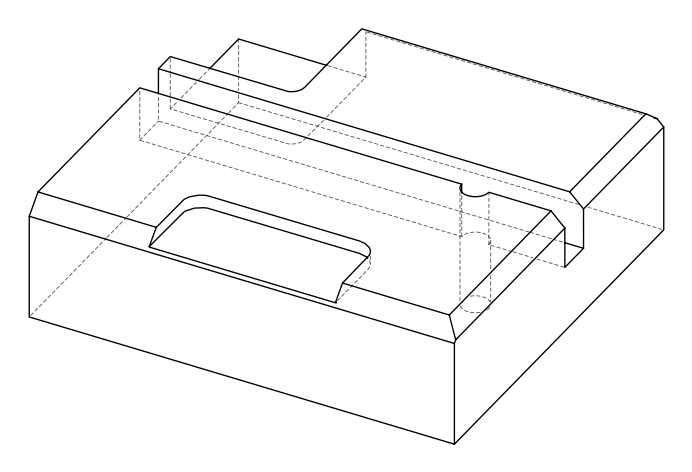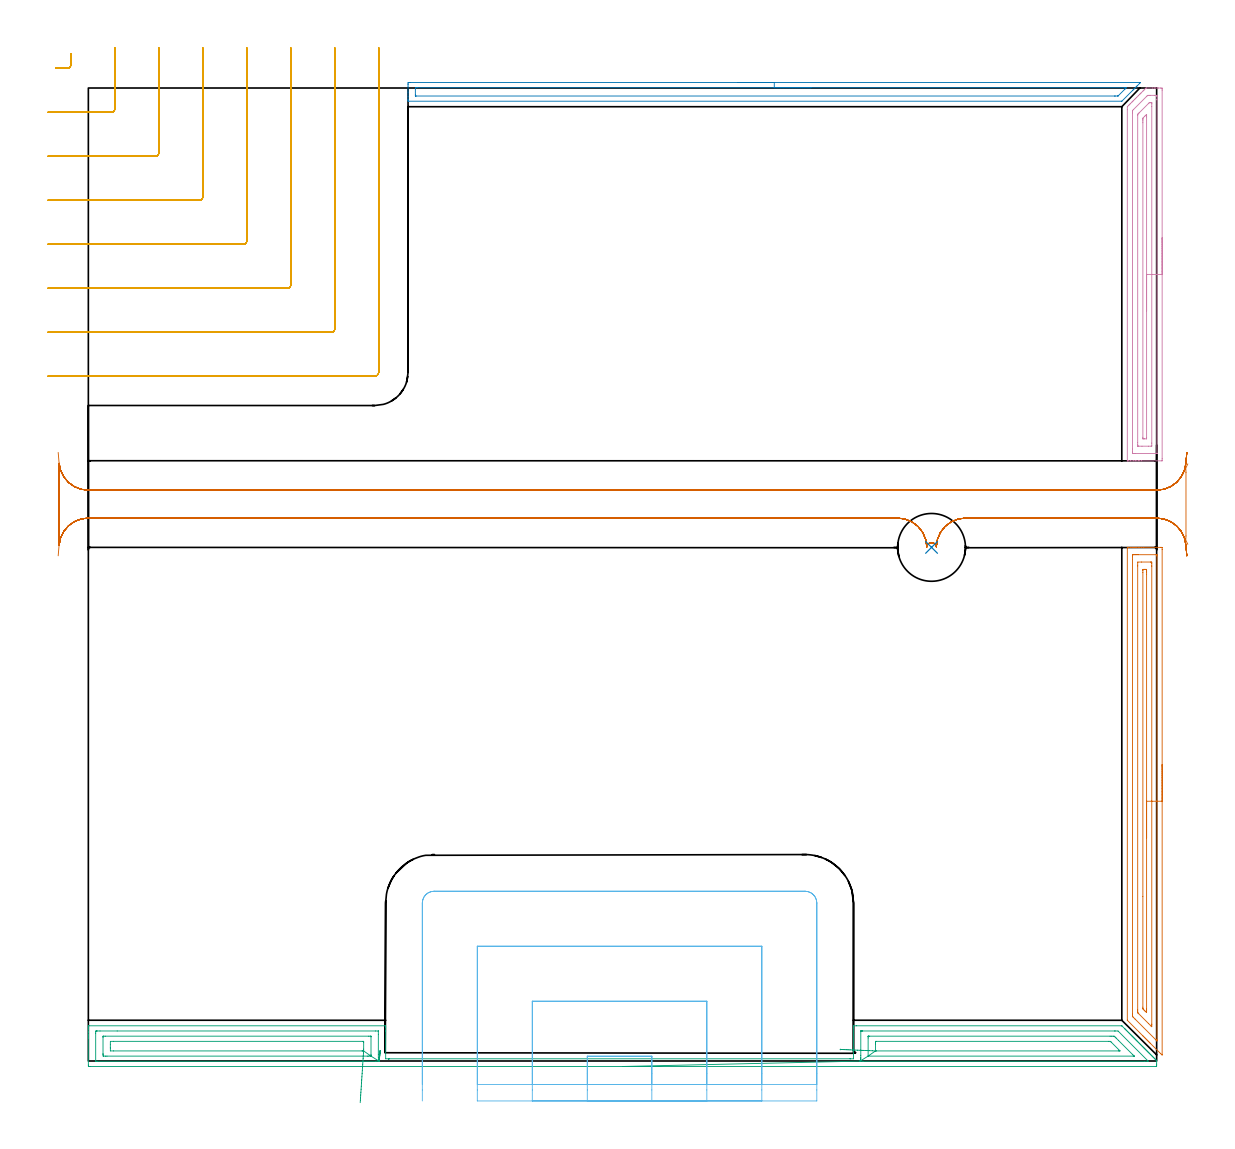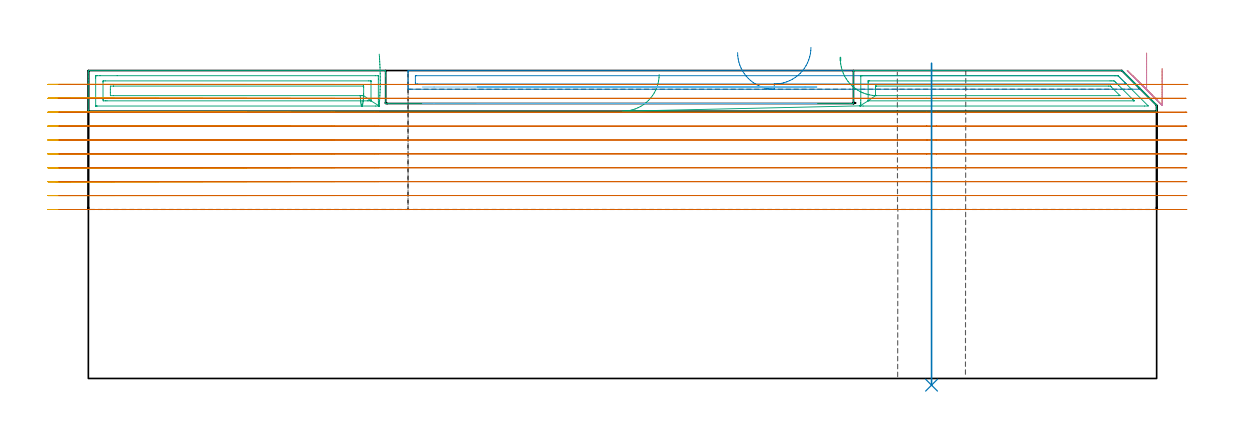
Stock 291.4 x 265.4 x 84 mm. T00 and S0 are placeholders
(PLAN: 8 operations, 4 tool changes, 52.6 min)
(1 AREA_MILL | FG_CHAMFER_SURFACE | UGT0205_001 | 4.48 min | 6579 mm3)
(2 AREA_MILL_1 | FG_CHAMFER_SURFACE_1 | UGT0205_001 | 3.35 min | 2684 mm3)
(3 AREA_MILL_2 | FG_CHAMFER_SURFACE_2 | UGT0205_001 | 6.93 min | 17589 mm3)
(4 AREA_MILL_3 | FG_CHAMFER_SURFACE_3 | UGT0205_001 | 3.4 min | 4765 mm3)
(5 MILL_CORNER_NOTCH_RECTANGULAR | CORNER_NOTCH_RECTANGULAR | NXT0201_012 | Follow Part, ap 4, ae 75% | 17.24 min | 285503 mm3)
(6 MILL_SLOT | SLOT_PARTIAL_RECTANGULAR | UGT0201_094 | Follow Part, ap 5, ae 75% | 3.26 min | 56407 mm3)
(7 MILL_RECTANGULAR_SLOT | SLOT_RECTANGULAR | NXT0201_012 | Follow Part, ap 4, ae 75% | 13.57 min | 264654 mm3)
(8 INDEXABLE_INSERT_DRILL_THROUGH_HOLE_FROM_SOLID | STEP1HOLE | NXT0302_008 | 0.35 min | 12973 mm3)
(TOOL UGT0205_001 | Chamfer Mill 20 x 3 x 45 deg. | D20 FL50 Z2)
(TOOL NXT0201_012 | ENDMILL 16mm [2P460-1600-NA 1630] | D16 FL38 Z6)
(TOOL UGT0201_094 | End mill 20 mm | D20 FL38 Z4)
(TOOL NXT0302_008 | Index. Insert Drill 18.5mm [880-D1850L25-05] | D18.5 PA176 FL93 Z2)
(OP 1 AREA_MILL)
G17 G21 G94 G90
T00 M6
G54
G17 G0 G90 X292.9 Y80.85 S1061 M3
G43 Z94. H0
Z84.5
G94 G1 Y80.812 Z83.628 F250.
Y80.698 Z82.764
Y80.509 Z81.912
Y80.247 Z81.08
Y79.913 Z80.274
Y79.51 Z79.5
Y79.041 Z78.764
Y78.51 Z78.072
Y77.921 Z77.429
Y77.278 Z76.84
Y76.586 Z76.308
Y75.85 Z75.84
Y75.076 Z75.437
Y74.27 Z75.103
Y73.438 Z74.841
Y72.586 Z74.652
Y71.722 Z74.538
Y70.85 Z74.5
Y1.748
X292.893 Y1.619 Z74.506
X292.756 Y1.748 Z74.644
X292.461 Y2.039 Z74.939
X289.63 Y4.869 Z77.768
X289.464 Y5.034 Z77.931
X289.303 Y5.196 Z78.095
X289.184 Y5.315 Z78.214
X289.026 Y5.472 Z78.369
X288.873 Y5.626 Z78.525
X288.738 Y5.761 Z78.659
X288.588 Y5.91 Z78.807
X288.443 Y6.056 Z78.955
X288.293 Y6.206 Z79.105
X288.15 Y6.348 Z79.246
X288.013 Y6.486 Z79.385
X287.847 Y6.652 Z79.551
X287.712 Y6.786 Z79.684
X287.582 Y6.916 Z79.815
X283.405 Y11.095 Z83.994
X283.403 Y11.102 Z83.997
X283.4 Y11.11 Z84.
Y139.952
X283.402 Y140.09 Z83.988
X283.521 Y140.097 Z83.872
X283.647 Y140.1 Z83.752
X284.354 Z83.046
X284.941 Z82.459
X285.523 Z81.873
X285.814 Z81.583
X286.399 Z80.998
X286.69 Z80.708
X287.274 Z80.12
X287.858 Z79.538
X292.529 Z74.868
X292.825 Y140.096 Z74.572
X292.892 Y140.09 Z74.505
X292.899 Y140.021 Z74.499
X292.9 Y139.506 Z74.5
Y70.85
X291.486 Z75.914
X291.485 Y5.761 Z75.915
X291.484 Y5.551 Z75.916
X291.481 Y5.5 Z75.919
X291.48 Y5.486 Z75.92
X291.473 Y5.489 Z75.927
X291.421 Y5.536 Z75.979
X291.19 Y5.761 Z76.21
X285.523 Y11.427 Z81.877
X284.95 Y12.002 Z82.45
X284.867 Y12.092 Z82.533
X284.821 Y12.142 Z82.579
X284.82 Y12.183 Z82.58
X284.817 Y12.363 Z82.583
X284.815 Y12.723 Z82.585
X284.814 Y12.894 Z82.586
Y136.831
X284.815 Y137.552 Z82.585
X284.817 Y137.723 Z82.583
X284.821 Y138.074 Z82.579
X285.16 Y138.092 Z82.24
X285.523 Y138.097 Z81.877
X286.028 Y138.1 Z81.372
X286.399 Z81.001
X291.283 Z76.117
X291.429 Y138.097 Z75.971
X291.454 Y138.095 Z75.946
X291.476 Y138.091 Z75.924
X291.479 Y138.06 Z75.921
X291.483 Y137.895 Z75.917
X291.485 Y137.723 Z75.915
X291.486 Y70.85 Z75.914
X290.072 Z77.328
X290.071 Y10.046 Z77.329
X290.07 Y9.872 Z77.33
X290.065 Y9.526 Z77.335
X290.058 Y9.352 Z77.342
X290.005 Y9.402 Z77.395
X289.901 Y9.501 Z77.499
X289.18 Y10.219 Z78.22
X286.505 Y12.894 Z80.895
X286.399 Y13.001 Z81.001
X286.303 Y13.099 Z81.097
X286.257 Y13.15 Z81.143
X286.236 Y13.174 Z81.164
X286.234 Y13.266 Z81.166
X286.23 Y13.612 Z81.17
X286.229 Y13.785 Z81.171
Y13.958
Y135.048
X286.23 Y135.22 Z81.17
X286.236 Y135.939 Z81.164
X286.247 Y136.093 Z81.153
X287.274 Y136.1 Z80.126
X289.745 Y136.099 Z77.655
X289.901 Y136.095 Z77.499
X290.053 Y136.09 Z77.347
X290.064 Y135.939 Z77.336
X290.067 Y135.77 Z77.333
X290.071 Y135.048 Z77.329
Y134.875
X290.072 Y70.85 Z77.328
X288.657 Z78.743
Y14.161
X288.656 Y13.785 Z78.744
X288.653 Y13.273 Z78.747
X288.651 Y13.213 Z78.749
X288.395 Y13.459 Z79.005
X288.234 Y13.616 Z79.166
X287.974 Y13.876 Z79.426
X287.785 Y14.071 Z79.615
X287.653 Y14.207 Z79.747
X287.65 Y14.239 Z79.75
X287.646 Y14.298 Z79.754
X287.644 Y14.677 Z79.756
X287.643 Y44.899 Z79.757
Y133.265
X287.644 Y133.779 Z79.756
X287.647 Y133.953 Z79.753
X287.65 Y134.082 Z79.75
X287.74 Y134.09 Z79.66
X288.15 Y134.099 Z79.25
X288.206 Z79.194
X288.557 Y134.093 Z78.843
X288.64 Y134.09 Z78.76
X288.65 Y134.04 Z78.75
X288.652 Y133.978 Z78.748
X288.656 Y133.641 Z78.744
X288.657 Y133.265 Z78.743
Y132.748
Y70.85
Y69.978 Z78.781
Y69.113 Z78.895
Y68.262 Z79.083
Y67.43 Z79.346
Y66.624 Z79.68
Y65.85 Z80.082
Y65.114 Z80.551
Y64.422 Z81.082
Y63.779 Z81.672
Y63.19 Z82.315
Y62.658 Z83.007
Y62.19 Z83.743
Y61.787 Z84.516
Y61.453 Z85.322
Y61.191 Z86.154
Y61.002 Z87.006
Y60.888 Z87.871
Y60.85 Z88.743
G0 Z94.
M5
M2
(OP 2 AREA_MILL_1)
G17 G21 G94 G90
T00 M6
G54
G17 G0 G90 X177.1 Y266.9 S1061 M3
G43 Z94. H0
Z88.9
G94 G1 X177.138 Z88.028 F250.
X177.252 Z87.163
X177.441 Z86.312
X177.703 Z85.48
X178.037 Z84.674
X178.44 Z83.9
X178.909 Z83.164
X179.44 Z82.472
X180.029 Z81.829
X180.672 Z81.239
X181.364 Z80.708
X182.1 Z80.24
X182.874 Z79.837
X183.68 Z79.503
X184.512 Z79.241
X185.364 Z79.052
X186.229 Z78.938
X187.1 Z78.9
X286.965 Y266.899 Z78.899
X286.983 Y266.894 Z78.904
X286.965 Y266.869 Z78.93
X286.801 Y266.7 Z79.099
X286.728 Y266.628 Z79.172
X286.203 Y266.1 Z79.694
X286.041 Y265.94 Z79.858
X285.921 Y265.82 Z79.978
X285.765 Y265.663 Z80.132
X285.613 Y265.512 Z80.286
X285.474 Y265.373 Z80.425
X285.327 Y265.225 Z80.57
X285.185 Y265.083 Z80.714
X285.027 Y264.926 Z80.872
X284.89 Y264.788 Z81.008
X281.901 Y261.801 Z83.998
X281.897 Y261.8 Z84.
X87.384
X87.21 Y261.802 Z83.989
X87.203 Y261.947 Z83.846
X87.2 Y262.099 Z83.701
Y262.316 Z83.484
Y263.037 Z82.757
Y264.273 Z81.524
Y265.663 Z80.133
Y266.28 Z79.516
X87.204 Y266.538 Z79.258
X87.21 Y266.893 Z78.904
X87.465 Y266.896 Z78.902
X87.831 Y266.9 Z78.9
X187.1
Y265.486 Z80.314
X282.612 Y265.485 Z80.315
X282.791
X282.976 Y265.482 Z80.318
X283.116 Y265.478 Z80.322
X283.051 Y265.408 Z80.392
X282.899 Y265.25 Z80.55
X282.791 Y265.141 Z80.659
X282.613 Y264.962 Z80.838
X281.003 Y263.354 Z82.446
X280.891 Y263.249 Z82.551
X280.861 Y263.222 Z82.578
X280.816 Y263.22 Z82.58
X280.108 Y263.215 Z82.585
X279.927 Y263.214 Z82.586
X89.439 Y263.215 Z82.585
X89.262 Y263.218 Z82.582
X89.22 Y263.221 Z82.579
X89.209 Y263.224 Z82.576
X89.206 Y263.237 Z82.563
X89.203 Y263.272 Z82.528
X89.2 Y263.448 Z82.352
Y265.198 Z80.602
X89.203 Y265.336 Z80.464
X89.207 Y265.445 Z80.355
X89.21 Y265.475 Z80.325
X89.222 Y265.479 Z80.321
X89.264 Y265.481 Z80.319
X89.62 Y265.485 Z80.315
X89.801 Y265.486 Z80.314
X187.1
X187.972 Z80.352
X188.837 Z80.466
X189.688 Z80.655
X190.52 Z80.917
X191.326 Z81.251
X192.1 Z81.654
X192.836 Z82.123
X193.528 Z82.654
X194.171 Z83.243
X194.761 Z83.886
X195.292 Z84.578
X195.76 Z85.314
X196.163 Z86.088
X196.497 Z86.894
X196.759 Z87.726
X196.948 Z88.578
X197.062 Z89.443
X197.1 Z90.314
G0 Z94.
M5
M2
(OP 3 AREA_MILL_2)
G17 G21 G94 G90
T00 M6
G54
G17 G0 G90 X155.7 Y-1.5 S1061 M3
G43 Z94. H0
Z82.9
G94 G1 X155.662 Z82.028 F250.
X155.548 Z81.164
X155.359 Z80.312
X155.097 Z79.48
X154.763 Z78.674
X154.36 Z77.9
X153.891 Z77.164
X153.36 Z76.472
X152.771 Z75.829
X152.128 Z75.24
X151.436 Z74.708
X150.7 Z74.24
X149.926 Z73.837
X149.12 Z73.503
X148.288 Z73.241
X147.436 Z73.052
X146.572 Z72.938
X145.7 Z72.9
X0.611
X0.346 Y-1.497 Z72.902
X0.01 Y-1.492 Z72.906
X0. Y-1.151 Z73.246
Y6.286 Z80.68
Y6.85 Z81.247
Y7.18 Z81.576
Y7.745 Z82.141
Y8.074 Z82.47
Y8.734 Z83.133
Y9.135 Z83.534
X0.002 Y9.533 Z83.924
X0.004 Y9.557 Z83.948
X0.01 Y9.597 Z83.988
X0.165 Y9.6 Z84.
X80.968
X81.09 Y9.597 Z83.989
X81.1 Y9.491 Z83.89
Y9.151 Z83.55
Y8.339 Z82.738
Y8.074 Z82.47
Y0.6 Z75.
X81.85 Y0.599 Z74.999
X81.861 Y0.601 Z74.993
X81.875 Y0.6 Z75.
X81.876 Z74.999
X81.888 Y0.601 Z74.993
X81.892 Y0.604 Z74.991
X81.894 Y0.603 Z74.993
X81.907 Z74.992
X81.908 Z74.99
X81.912 Y0.601 Z74.992
X81.929 Y0.6 Z75.
X81.941 Z74.999
X81.942 Y0.602 Z74.996
X81.946 Y0.61 Z74.987
X81.959 Y0.608 Z74.99
X82.002 Y0.6 Z75.
X82.036 Y0.61 Z74.986
X82.042 Y0.613 Z74.983
X82.134 Y0.6 Z75.
X207.754
X207.842 Y0.603 Z74.991
X207.878 Y0.6 Z75.
X208.7
Y9.007 Z83.406
X208.706 Y9.428 Z83.827
X208.71 Y9.593 Z83.992
X209.539 Y9.6 Z84.
X281.862
X281.892 Y9.601 Z83.998
X281.908 Y9.592 Z83.991
X282.753 Y8.747 Z83.146
X282.831 Y8.671 Z83.067
X282.907 Y8.594 Z82.993
X283.051 Y8.449 Z82.849
X283.129 Y8.372 Z82.769
X283.205 Y8.295 Z82.694
X283.348 Y8.152 Z82.551
X283.427 Y8.074 Z82.471
X283.504 Y7.997 Z82.396
X283.646 Y7.854 Z82.253
X283.725 Y7.776 Z82.172
X283.802 Y7.698 Z82.097
X283.944 Y7.557 Z81.956
X284.024 Y7.478 Z81.874
X284.101 Y7.399 Z81.799
X284.241 Y7.259 Z81.658
X284.322 Y7.18 Z81.576
X284.4 Y7.101 Z81.5
X284.539 Y6.961 Z81.361
X284.62 Y6.882 Z81.278
X284.698 Y6.802 Z81.201
X284.837 Y6.664 Z81.063
X284.918 Y6.584 Z80.98
X284.997 Y6.504 Z80.903
X285.134 Y6.366 Z80.765
X285.216 Y6.286 Z80.682
X285.295 Y6.205 Z80.604
X285.432 Y6.069 Z80.468
X285.514 Y5.988 Z80.384
X285.594 Y5.906 Z80.306
X285.729 Y5.771 Z80.17
X285.812 Y5.69 Z80.086
X285.892 Y5.608 Z80.007
X286.027 Y5.473 Z79.872
X286.11 Y5.391 Z79.788
X286.191 Y5.309 Z79.709
X286.325 Y5.176 Z79.575
X286.408 Y5.093 Z79.489
X286.49 Y5.011 Z79.41
X286.622 Y4.878 Z79.277
X286.706 Y4.795 Z79.191
X286.788 Y4.712 Z79.111
X286.92 Y4.58 Z78.98
X287.005 Y4.497 Z78.893
X287.087 Y4.414 Z78.813
X287.217 Y4.283 Z78.682
X287.303 Y4.199 Z78.595
X287.385 Y4.115 Z78.514
X287.515 Y3.985 Z78.384
X287.601 Y3.901 Z78.297
X287.684 Y3.816 Z78.216
X287.813 Y3.688 Z78.087
X287.899 Y3.603 Z77.999
X287.982 Y3.518 Z77.917
X288.11 Y3.39 Z77.789
X288.197 Y3.305 Z77.701
X288.281 Y3.219 Z77.618
X288.408 Y3.092 Z77.492
X288.495 Y3.007 Z77.403
X288.58 Y2.921 Z77.32
X288.706 Y2.795 Z77.194
X288.793 Y2.709 Z77.105
X288.878 Y2.622 Z77.021
X289.003 Y2.497 Z76.896
X289.091 Y2.41 Z76.807
X289.177 Y2.323 Z76.723
X289.301 Y2.199 Z76.599
X289.389 Y2.112 Z76.508
X289.475 Y2.025 Z76.424
X289.598 Y1.902 Z76.301
X289.688 Y1.814 Z76.21
X289.774 Y1.726 Z76.126
X289.896 Y1.604 Z76.004
X289.986 Y1.516 Z75.912
X290.073 Y1.428 Z75.827
X290.194 Y1.307 Z75.706
X290.284 Y1.218 Z75.614
X290.371 Y1.129 Z75.528
X290.491 Y1.009 Z75.408
X290.582 Y0.92 Z75.316
X290.67 Y0.831 Z75.23
X290.789 Y0.711 Z75.111
X290.88 Y0.622 Z75.018
X290.968 Y0.532 Z74.931
X291.087 Y0.414 Z74.813
X291.178 Y0.324 Z74.72
X291.267 Y0.233 Z74.633
X291.384 Y0.114 Z74.513
X291.398 Y0.093 Z74.491
X291.4 Y-0.165 Z74.235
Y-0.869 Z73.531
Y-1.104 Z73.295
X291.39 Y-1.492 Z72.905
X291.301 Y-1.5 Z72.9
X145.7
X210.496 Y-0.039 Z74.361
X210.526 Y0.026 Z74.426
X210.61 Y0.204 Z74.604
X210.66 Y0.355 Z74.755
X210.685 Y0.499 Z74.899
X210.695 Y0.656 Z75.056
X210.698 Y0.92 Z75.32
X210.7 Y1.546 Z75.946
X210.701 Y8.074 Z82.474
X210.703 Y8.152 Z82.552
X210.706 Y8.171 Z82.571
X210.708 Y8.176 Z82.576
X210.733 Y8.179 Z82.579
X210.88 Y8.183 Z82.583
X211.102 Y8.185 Z82.585
X211.214 Y8.186 Z82.586
X279.964 Y8.185 Z82.585
X280.075
X280.863 Y8.179 Z82.579
X280.967 Y8.083 Z82.483
X280.972 Y8.079 Z82.479
X289.023 Y0.026 Z74.426
X289.107 Y-0.079 Z74.321
X288.11 Y-0.086 Z74.314
X211.325 Y-0.085 Z74.315
X210.539 Y-0.081 Z74.319
X210.521 Y-0.079 Z74.321
X210.496 Y-0.039 Z74.361
X212.701 Y1.331 Z75.731
X212.7 Y6.286 Z80.686
X212.702 Y6.695 Z81.095
X212.708 Y6.755 Z81.155
X212.711 Y6.765 Z81.165
X212.718 Y6.767 Z81.167
X212.747 Y6.77 Z81.17
X212.868 Y6.771 Z81.171
X213.111
X278.697
X279.182 Y6.769 Z81.169
X279.596 Y6.765 Z81.165
X279.83 Y6.759 Z81.159
X280.075 Y6.523 Z80.923
X280.314 Y6.286 Z80.686
X280.967 Y5.633 Z80.033
X284.786 Y1.814 Z76.214
X285.034 Y1.565 Z75.965
X285.196 Y1.397 Z75.797
X285.252 Y1.337 Z75.737
X285.251 Y1.334 Z75.734
X285.243 Y1.332 Z75.732
X285.186 Y1.33 Z75.73
X285.024 Y1.329 Z75.729
X212.702
X212.701 Y1.331 Z75.731
X214.714 Y2.75 Z77.15
X214.704 Y2.796 Z77.196
X214.702 Y2.812 Z77.212
X214.7 Y2.905 Z77.305
Y4.693 Z79.093
X214.703 Y4.89 Z79.29
X214.71 Y5.283 Z79.683
X214.718 Y5.351 Z79.751
X214.736 Y5.353 Z79.753
X214.789 Y5.356 Z79.756
X214.896 Y5.357 Z79.757
X214.93
X278.323
X278.752 Y5.352 Z79.752
X278.775 Y5.351 Z79.751
X278.808 Y5.331 Z79.731
X278.895 Y5.25 Z79.65
X279.024 Y5.126 Z79.526
X281.276 Y2.875 Z77.275
X281.321 Y2.827 Z77.227
X281.366 Y2.775 Z77.175
X281.385 Y2.749 Z77.149
X281.353 Y2.748 Z77.148
X280.967 Y2.743 Z77.143
X214.896
X214.861 Y2.744 Z77.144
X214.714 Y2.75 Z77.15
X213.845 Y2.785 Z77.223
X212.987 Y2.821 Z77.373
X212.144 Y2.855 Z77.596
X211.324 Y2.889 Z77.893
X210.533 Y2.921 Z78.259
X209.777 Y2.953 Z78.693
X209.062 Y2.982 Z79.192
X208.393 Y3.009 Z79.751
X207.775 Y3.035 Z80.366
X207.213 Y3.058 Z81.033
X206.711 Y3.079 Z81.746
X206.273 Y3.097 Z82.501
X205.903 Y3.112 Z83.29
X205.603 Y3.124 Z84.109
X205.375 Y3.133 Z84.952
X205.221 Y3.14 Z85.81
X205.143 Y3.143 Z86.679
X205.141 Z87.552
G0 Z94.
X79.337 Y-0.044
Z88.467
G1 X79.392 Y0.541 Z87.822
X79.442 Y1.068 Z87.129
X79.486 Y1.533 Z86.392
X79.524 Y1.933 Z85.617
X79.555 Y2.263 Z84.81
X79.58 Y2.523 Z83.978
X79.598 Y2.709 Z83.126
X79.608 Y2.82 Z82.261
X79.612 Y2.856 Z81.389
X79.608 Y2.816 Z80.517
X79.597 Y2.701 Z79.653
X79.579 Y2.511 Z78.802
X79.554 Y2.248 Z77.97
X79.522 Y1.914 Z77.165
X79.484 Y1.511 Z76.392
X79.44 Y1.043 Z75.657
X79.389 Y0.513 Z74.966
X79.334 Y-0.076 Z74.324
X79.333 Y-0.08 Z74.32
X79.329 Y-0.082 Z74.318
X79.292 Y-0.085 Z74.315
X79.182
X78.401 Y-0.086 Z74.314
X2.397
X2.286 Y-0.085 Z74.315
X2.064 Y-0.08 Z74.32
X2.009 Y-0.079 Z74.321
X2.006 Y-0.065 Z74.335
X2.003 Y-0.031 Z74.369
X2.001 Y0.026 Z74.426
Y7.576 Z81.976
X2.008 Y8.074 Z82.474
X2.01 Y8.167 Z82.567
X2.175 Y8.179 Z82.579
X2.288 Y8.183 Z82.583
X2.397 Y8.185 Z82.585
X3.178 Y8.186 Z82.586
X7.866
X78.289 Y8.185 Z82.585
X79.075 Y8.182 Z82.582
X79.08 Y8.18 Z82.58
X79.094 Y8.163 Z82.563
X79.097 Y8.074 Z82.474
X79.1 Y7.263 Z81.663
Y1.814 Z76.214
X79.103 Y0.999 Z75.399
X79.109 Y0.92 Z75.32
X79.182 Y0.219 Z74.619
X79.334 Y-0.076 Z74.324
X77.09 Y1.336 Z75.736
X77.057 Y1.333 Z75.733
X76.986 Y1.331 Z75.731
X76.504 Y1.329 Z75.729
X76.096 Y1.328 Z75.728
X5.075 Y1.329 Z75.729
X4.666 Y1.33 Z75.73
X4.182 Y1.333 Z75.733
X4.03 Y1.335 Z75.735
X4.01 Y1.632 Z76.032
X4.004 Y1.814 Z76.214
X4.001 Y1.996 Z76.396
Y6.467 Z80.867
X4.006 Y6.651 Z81.051
X4.011 Y6.765 Z81.165
X4.062 Y6.767 Z81.167
X4.182 Y6.769 Z81.169
X4.591 Y6.771 Z81.171
X76.504
X76.914 Y6.77 Z81.17
X77.078 Y6.766 Z81.166
X77.09 Y6.765 Z81.165
X77.093 Y6.744 Z81.144
X77.097 Y6.691 Z81.091
X77.1 Y6.583 Z80.983
X77.099 Y1.814 Z76.214
X77.096 Y1.516 Z75.916
X77.09 Y1.336 Z75.736
X75.084 Y2.749 Z77.149
X75.04 Y2.747 Z77.147
X74.933 Y2.745 Z77.145
X74.718 Y2.743 Z77.143
X74.684
X6.827
X6.012 Y2.75 Z77.15
X6. Y3.571 Z77.971
Y3.603 Z78.003
Y4.465 Z78.865
X6.009 Y5.35 Z79.75
X6.861 Y5.357 Z79.757
X6.895
X74.939
X75.032 Y5.355 Z79.755
X75.077 Y5.352 Z79.752
X75.09 Y5.349 Z79.749
X75.092 Y5.334 Z79.734
X75.097 Y5.236 Z79.636
X75.1 Y5.009 Z79.409
X75.098 Y3.222 Z77.622
X75.09 Y2.838 Z77.238
X75.084 Y2.749 Z77.149
X75.042 Y2.107 Z76.56
X74.996 Y1.416 Z76.03
X74.948 Y0.681 Z75.562
X74.897 Y-0.092 Z75.16
X74.844 Y-0.896 Z74.827
X74.789 Y-1.727 Z74.566
X74.733 Y-2.577 Z74.378
X74.676 Y-3.44 Z74.265
X74.619 Y-4.31 Z74.228
X74.562 Y-5.179 Z74.267
X74.505 Y-6.042 Z74.382
X74.449 Y-6.892 Z74.571
X74.394 Y-7.722 Z74.835
X74.341 Y-8.526 Z75.169
X74.291 Y-9.297 Z75.573
X74.242 Y-10.031 Z76.043
X74.197 Y-10.721 Z76.574
X74.154 Y-11.362 Z77.164
G0 Z94.
M5
M2
(OP 4 AREA_MILL_3)
G17 G21 G94 G90
T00 M6
G54
G17 G0 G90 X292.9 Y224.55 S1061 M3
G43 Z94. H0
Z84.5
G94 G1 Y224.512 Z83.629 F250.
Y224.398 Z82.764
Y224.209 Z81.912
Y223.947 Z81.08
Y223.613 Z80.274
Y223.21 Z79.5
Y222.742 Z78.764
Y222.21 Z78.072
Y221.621 Z77.429
Y220.978 Z76.84
Y220.286 Z76.309
Y219.55 Z75.84
Y218.776 Z75.437
Y217.97 Z75.103
Y217.138 Z74.841
Y216.286 Z74.652
Y215.422 Z74.538
Y214.55 Z74.5
Y164.27
X292.894 Y163.751 Z74.503
X292.891 Y163.71 Z74.506
X292.844 Y163.7 Z74.553
X287.274 Z80.12
X286.644 Z80.753
X286.399 Z80.998
X285.769 Z81.628
X285.523 Z81.873
X285.031 Z82.368
X284.263 Z83.136
X283.608 Z83.79
X283.518 Y163.701 Z83.876
X283.503 Z83.889
X283.403 Y163.71 Z83.989
X283.4 Y163.825 Z84.
Y259.491
X283.406 Y260.302 Z83.992
X283.482 Y260.381 Z83.917
X283.771 Y260.674 Z83.624
X283.924 Y260.825 Z83.474
X284.054 Y260.955 Z83.344
X284.209 Y261.112 Z83.186
X284.709 Y261.609 Z82.691
X284.963 Y261.864 Z82.436
X285.085 Y261.987 Z82.311
X285.427 Y262.327 Z81.973
X285.628 Y262.528 Z81.772
X285.853 Y262.754 Z81.545
X285.961 Y262.863 Z81.435
X286.399 Y263.299 Z81.001
X286.836 Y263.738 Z80.56
X287.04 Y263.94 Z80.359
X287.099 Y263.999 Z80.301
X287.712 Y264.614 Z79.684
X287.93 Y264.83 Z79.47
X288.387 Y265.287 Z79.012
X288.502 Y265.39 Z78.897
X288.553 Y265.4 Z78.846
X290.285 Z77.114
X290.777 Z76.619
X291.023 Z76.374
X291.653 Z75.744
X291.899 Z75.499
X292.529 Y265.394 Z74.866
X292.891 Y265.39 Z74.504
X292.895 Y265.203 Z74.502
X292.899 Y264.83 Z74.501
X292.9 Y214.55 Z74.5
X291.486 Z75.914
X291.485 Y165.78 Z75.915
X291.484 Y165.735 Z75.916
X291.482 Y165.714 Z75.918
X291.48 Y165.711 Z75.92
X291.465 Y165.708 Z75.935
X291.12 Y165.701 Z76.28
X285.523 Z81.877
X284.987 Y165.704 Z82.413
X284.868 Y165.71 Z82.532
X284.821 Y165.733 Z82.579
X284.817 Y165.877 Z82.583
X284.816 Y166.05 Z82.584
X284.814 Y166.77 Z82.586
Y166.94
Y258.601
X284.816 Y258.961 Z82.584
X284.818 Y259.141 Z82.582
X284.821 Y259.229 Z82.579
X284.826 Y259.265 Z82.574
X284.847 Y259.288 Z82.553
X285.042 Y259.491 Z82.358
X288.6 Y263.05 Z78.8
X288.816 Y263.263 Z78.584
X288.887 Y263.331 Z78.513
X288.944 Y263.382 Z78.456
X289.026 Y263.39 Z78.374
X289.559 Y263.398 Z77.841
X290.777 Y263.399 Z76.623
X291.313 Y263.396 Z76.087
X291.432 Y263.39 Z75.968
X291.479 Y263.367 Z75.921
X291.483 Y263.223 Z75.917
X291.484 Y263.05 Z75.916
X291.486 Y262.33 Z75.914
Y262.16
Y214.55
X290.071 Z77.329
Y168.547
X290.068 Y167.83 Z77.332
X290.066 Y167.744 Z77.334
X290.064 Y167.71 Z77.336
X290.025 Y167.704 Z77.375
X289.901 Y167.702 Z77.499
X289.153 Y167.7 Z78.247
X287.402 Z79.998
X286.526 Z80.874
X286.399 Y167.703 Z81.001
X286.271 Y167.707 Z81.129
X286.24 Y167.71 Z81.16
X286.235 Y167.728 Z81.165
X286.232 Y167.772 Z81.168
X286.23 Y167.83 Z81.17
X286.229 Y168.002 Z81.171
X286.228 Y168.719 Z81.172
X286.229 Y257.883 Z81.171
X286.232 Y258.056 Z81.168
X286.235 Y258.17 Z81.165
X286.243 Y258.232 Z81.157
X286.266 Y258.258 Z81.134
X286.399 Y258.397 Z81.001
X286.498 Y258.499 Z80.902
X286.6 Y258.601 Z80.8
X289.147 Y261.147 Z78.253
X289.272 Y261.27 Z78.128
X289.4 Y261.389 Z78.
X289.647 Y261.396 Z77.753
X289.775 Y261.399 Z77.625
X289.901 Y261.397 Z77.499
X290.028 Y261.393 Z77.372
X290.06 Y261.39 Z77.34
X290.065 Y261.372 Z77.335
X290.068 Y261.328 Z77.332
X290.07 Y261.27 Z77.33
X290.071 Y261.098 Z77.329
Y260.381
Y214.55
X288.657 Z78.743
Y169.984
X288.655 Y169.812 Z78.745
X288.653 Y169.75 Z78.747
X288.651 Y169.72 Z78.749
X288.639 Y169.71 Z78.761
X288.06 Y169.7 Z79.34
X287.754 Y169.705 Z79.646
X287.678 Y169.71 Z79.722
X287.649 Y169.713 Z79.751
X287.647 Y169.737 Z79.753
X287.645 Y169.803 Z79.755
X287.643 Y170.124 Z79.757
Y255.931
X287.644 Y256.446 Z79.756
X287.646 Y256.821 Z79.754
X287.65 Y257.078 Z79.75
X287.657 Y257.196 Z79.743
X288.155 Y257.706 Z79.245
X288.353 Y257.903 Z79.047
X288.599 Y258.144 Z78.801
X288.625 Y258.166 Z78.775
X288.651 Y258.183 Z78.749
X288.653 Y258.153 Z78.747
X288.655 Y258.087 Z78.745
X288.657 Y257.711 Z78.743
Y257.556
Y214.55
Y213.678 Z78.781
Y212.814 Z78.895
Y211.962 Z79.083
Y211.13 Z79.346
Y210.324 Z79.68
Y209.55 Z80.082
Y208.814 Z80.551
Y208.122 Z81.082
Y207.479 Z81.672
Y206.89 Z82.315
Y206.358 Z83.007
Y205.89 Z83.743
Y205.487 Z84.517
Y205.153 Z85.323
Y204.891 Z86.155
Y204.702 Z87.006
Y204.588 Z87.871
Y204.55 Z88.743
G0 Z94.
M5
M2
(OP 5 MILL_CORNER_NOTCH_RECTANGULAR)
G17 G21 G94 G90
T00 M6
G54
G17 G0 G90 X-8.903 Y270.8 S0 M3
G43 Z94. H1
Z80.21
G94 G1 X-5.903 F250.
X-5.594
G3 X-4.8 Y271.594 R0.8
G1 Y271.8
Y274.8
G0 Z94.
X-11. Y258.8
Z80.21
G1 X-8.
X6.405 F500.
G3 X7.2 Y259.595 R0.8
G1 Y273.4
Y276.4 F250.
G0 Z94.
X-11. Y246.8
Z80.21
G1 X-8.
X18.405 F500.
G3 X19.2 Y247.595 R0.8
G1 Y273.4
Y276.4 F250.
G0 Z94.
X-11. Y234.8
Z80.21
G1 X-8.
X30.405 F500.
G3 X31.2 Y235.595 R0.8
G1 Y273.4
Y276.4 F250.
G0 Z94.
X-11. Y222.8
Z80.21
G1 X-8.
X42.404 F500.
G3 X43.2 Y223.596 R0.8
G1 Y273.4
Y276.4 F250.
G0 Z94.
X-11. Y210.8
Z80.21
G1 X-8.
X54.404 F500.
G3 X55.2 Y211.596 R0.8
G1 Y273.4
Y276.4 F250.
G0 Z94.
X-11. Y198.8
Z80.21
G1 X-8.
X66.404 F500.
G3 X67.2 Y199.596 R0.8
G1 Y273.4
Y276.4 F250.
G0 Z94.
X-11. Y186.8
Z80.21
G1 X-8.
X78.1 F500.
G3 X79.2 Y187.9 R1.1
G1 Y273.4
Y276.4 F250.
G0 Z94.
X-8.903 Y270.8
Z76.42
G1 X-5.903
X-5.594
G3 X-4.8 Y271.594 R0.8
G1 Y271.8
Y274.8
G0 Z94.
X-11. Y258.8
Z76.42
G1 X-8.
X6.405 F500.
G3 X7.2 Y259.595 R0.8
G1 Y273.4
Y276.4 F250.
G0 Z94.
X-11. Y246.8
Z76.42
G1 X-8.
X18.405 F500.
G3 X19.2 Y247.595 R0.8
G1 Y273.4
Y276.4 F250.
G0 Z94.
X-11. Y234.8
Z76.42
G1 X-8.
X30.405 F500.
G3 X31.2 Y235.595 R0.8
G1 Y273.4
Y276.4 F250.
G0 Z94.
X-11. Y222.8
Z76.42
G1 X-8.
X42.404 F500.
G3 X43.2 Y223.596 R0.8
G1 Y273.4
Y276.4 F250.
G0 Z94.
X-11. Y210.8
Z76.42
G1 X-8.
X54.404 F500.
G3 X55.2 Y211.596 R0.8
G1 Y273.4
Y276.4 F250.
G0 Z94.
X-11. Y198.8
Z76.42
G1 X-8.
X66.404 F500.
G3 X67.2 Y199.596 R0.8
G1 Y273.4
Y276.4 F250.
G0 Z94.
X-11. Y186.8
Z76.42
G1 X-8.
X78.1 F500.
G3 X79.2 Y187.9 R1.1
G1 Y273.4
Y276.4 F250.
G0 Z94.
X-8.903 Y270.8
Z72.63
G1 X-5.903
X-5.594
G3 X-4.8 Y271.594 R0.8
G1 Y271.8
Y274.8
G0 Z94.
X-11. Y258.8
Z72.63
G1 X-8.
X6.405 F500.
G3 X7.2 Y259.595 R0.8
G1 Y273.4
Y276.4 F250.
G0 Z94.
X-11. Y246.8
Z72.63
G1 X-8.
X18.405 F500.
G3 X19.2 Y247.595 R0.8
G1 Y273.4
Y276.4 F250.
G0 Z94.
X-11. Y234.8
Z72.63
G1 X-8.
X30.405 F500.
G3 X31.2 Y235.595 R0.8
G1 Y273.4
Y276.4 F250.
G0 Z94.
X-11. Y222.8
Z72.63
G1 X-8.
X42.404 F500.
G3 X43.2 Y223.596 R0.8
G1 Y273.4
Y276.4 F250.
G0 Z94.
X-11. Y210.8
Z72.63
G1 X-8.
X54.404 F500.
G3 X55.2 Y211.596 R0.8
G1 Y273.4
Y276.4 F250.
G0 Z94.
X-11. Y198.8
Z72.63
G1 X-8.
X66.404 F500.
G3 X67.2 Y199.596 R0.8
G1 Y273.4
Y276.4 F250.
G0 Z94.
X-11. Y186.8
Z72.63
G1 X-8.
X78.1 F500.
G3 X79.2 Y187.9 R1.1
G1 Y273.4
Y276.4 F250.
G0 Z94.
X-8.903 Y270.8
Z68.84
G1 X-5.903
X-5.594
G3 X-4.8 Y271.594 R0.8
G1 Y271.8
Y274.8
G0 Z94.
X-11. Y258.8
Z68.84
G1 X-8.
X6.405 F500.
G3 X7.2 Y259.595 R0.8
G1 Y273.4
Y276.4 F250.
G0 Z94.
X-11. Y246.8
Z68.84
G1 X-8.
X18.405 F500.
G3 X19.2 Y247.595 R0.8
G1 Y273.4
Y276.4 F250.
G0 Z94.
X-11. Y234.8
Z68.84
G1 X-8.
X30.405 F500.
G3 X31.2 Y235.595 R0.8
G1 Y273.4
Y276.4 F250.
G0 Z94.
X-11. Y222.8
Z68.84
G1 X-8.
X42.404 F500.
G3 X43.2 Y223.596 R0.8
G1 Y273.4
Y276.4 F250.
G0 Z94.
X-11. Y210.8
Z68.84
G1 X-8.
X54.404 F500.
G3 X55.2 Y211.596 R0.8
G1 Y273.4
Y276.4 F250.
G0 Z94.
X-11. Y198.8
Z68.84
G1 X-8.
X66.404 F500.
G3 X67.2 Y199.596 R0.8
G1 Y273.4
Y276.4 F250.
G0 Z94.
X-11. Y186.8
Z68.84
G1 X-8.
X78.1 F500.
G3 X79.2 Y187.9 R1.1
G1 Y273.4
Y276.4 F250.
G0 Z94.
X-8.903 Y270.8
Z65.05
G1 X-5.903
X-5.594
G3 X-4.8 Y271.594 R0.8
G1 Y271.8
Y274.8
G0 Z94.
X-11. Y258.8
Z65.05
G1 X-8.
X6.405 F500.
G3 X7.2 Y259.595 R0.8
G1 Y273.4
Y276.4 F250.
G0 Z94.
X-11. Y246.8
Z65.05
G1 X-8.
X18.405 F500.
G3 X19.2 Y247.595 R0.8
G1 Y273.4
Y276.4 F250.
G0 Z94.
X-11. Y234.8
Z65.05
G1 X-8.
X30.405 F500.
G3 X31.2 Y235.595 R0.8
G1 Y273.4
Y276.4 F250.
G0 Z94.
X-11. Y222.8
Z65.05
G1 X-8.
X42.404 F500.
G3 X43.2 Y223.596 R0.8
G1 Y273.4
Y276.4 F250.
G0 Z94.
X-11. Y210.8
Z65.05
G1 X-8.
X54.404 F500.
G3 X55.2 Y211.596 R0.8
G1 Y273.4
Y276.4 F250.
G0 Z94.
X-11. Y198.8
Z65.05
G1 X-8.
X66.404 F500.
G3 X67.2 Y199.596 R0.8
G1 Y273.4
Y276.4 F250.
G0 Z94.
X-11. Y186.8
Z65.05
G1 X-8.
X78.1 F500.
G3 X79.2 Y187.9 R1.1
G1 Y273.4
Y276.4 F250.
G0 Z94.
X-8.903 Y270.8
Z61.26
G1 X-5.903
X-5.594
G3 X-4.8 Y271.594 R0.8
G1 Y271.8
Y274.8
G0 Z94.
X-11. Y258.8
Z61.26
G1 X-8.
X6.405 F500.
G3 X7.2 Y259.595 R0.8
G1 Y273.4
Y276.4 F250.
G0 Z94.
X-11. Y246.8
Z61.26
G1 X-8.
X18.405 F500.
G3 X19.2 Y247.595 R0.8
G1 Y273.4
Y276.4 F250.
G0 Z94.
X-11. Y234.8
Z61.26
G1 X-8.
X30.405 F500.
G3 X31.2 Y235.595 R0.8
G1 Y273.4
Y276.4 F250.
G0 Z94.
X-11. Y222.8
Z61.26
G1 X-8.
X42.404 F500.
G3 X43.2 Y223.596 R0.8
G1 Y273.4
Y276.4 F250.
G0 Z94.
X-11. Y210.8
Z61.26
G1 X-8.
X54.404 F500.
G3 X55.2 Y211.596 R0.8
G1 Y273.4
Y276.4 F250.
G0 Z94.
X-11. Y198.8
Z61.26
G1 X-8.
X66.404 F500.
G3 X67.2 Y199.596 R0.8
G1 Y273.4
Y276.4 F250.
G0 Z94.
X-11. Y186.8
Z61.26
G1 X-8.
X78.1 F500.
G3 X79.2 Y187.9 R1.1
G1 Y273.4
Y276.4 F250.
G0 Z94.
X-8.903 Y270.8
Z57.47
G1 X-5.903
X-5.594
G3 X-4.8 Y271.594 R0.8
G1 Y271.8
Y274.8
G0 Z94.
X-11. Y258.8
Z57.47
G1 X-8.
X6.405 F500.
G3 X7.2 Y259.595 R0.8
G1 Y273.4
Y276.4 F250.
G0 Z94.
X-11. Y246.8
Z57.47
G1 X-8.
X18.405 F500.
G3 X19.2 Y247.595 R0.8
G1 Y273.4
Y276.4 F250.
G0 Z94.
X-11. Y234.8
Z57.47
G1 X-8.
X30.405 F500.
G3 X31.2 Y235.595 R0.8
G1 Y273.4
Y276.4 F250.
G0 Z94.
X-11. Y222.8
Z57.47
G1 X-8.
X42.404 F500.
G3 X43.2 Y223.596 R0.8
G1 Y273.4
Y276.4 F250.
G0 Z94.
X-11. Y210.8
Z57.47
G1 X-8.
X54.404 F500.
G3 X55.2 Y211.596 R0.8
G1 Y273.4
Y276.4 F250.
G0 Z94.
X-11. Y198.8
Z57.47
G1 X-8.
X66.404 F500.
G3 X67.2 Y199.596 R0.8
G1 Y273.4
Y276.4 F250.
G0 Z94.
X-11. Y186.8
Z57.47
G1 X-8.
X78.1 F500.
G3 X79.2 Y187.9 R1.1
G1 Y273.4
Y276.4 F250.
G0 Z94.
X-8.903 Y270.8
Z53.68
G1 X-5.903
X-5.594
G3 X-4.8 Y271.594 R0.8
G1 Y271.8
Y274.8
G0 Z94.
X-11. Y258.8
Z53.68
G1 X-8.
X6.405 F500.
G3 X7.2 Y259.595 R0.8
G1 Y273.4
Y276.4 F250.
G0 Z94.
X-11. Y246.8
Z53.68
G1 X-8.
X18.405 F500.
G3 X19.2 Y247.595 R0.8
G1 Y273.4
Y276.4 F250.
G0 Z94.
X-11. Y234.8
Z53.68
G1 X-8.
X30.405 F500.
G3 X31.2 Y235.595 R0.8
G1 Y273.4
Y276.4 F250.
G0 Z94.
X-11. Y222.8
Z53.68
G1 X-8.
X42.404 F500.
G3 X43.2 Y223.596 R0.8
G1 Y273.4
Y276.4 F250.
G0 Z94.
X-11. Y210.8
Z53.68
G1 X-8.
X54.404 F500.
G3 X55.2 Y211.596 R0.8
G1 Y273.4
Y276.4 F250.
G0 Z94.
X-11. Y198.8
Z53.68
G1 X-8.
X66.404 F500.
G3 X67.2 Y199.596 R0.8
G1 Y273.4
Y276.4 F250.
G0 Z94.
X-11. Y186.8
Z53.68
G1 X-8.
X78.1 F500.
G3 X79.2 Y187.9 R1.1
G1 Y273.4
Y276.4 F250.
G0 Z94.
X-8.903 Y270.8
Z49.89
G1 X-5.903
X-5.594
G3 X-4.8 Y271.594 R0.8
G1 Y271.8
Y274.8
G0 Z94.
X-11. Y258.8
Z49.89
G1 X-8.
X6.405 F500.
G3 X7.2 Y259.595 R0.8
G1 Y273.4
Y276.4 F250.
G0 Z94.
X-11. Y246.8
Z49.89
G1 X-8.
X18.405 F500.
G3 X19.2 Y247.595 R0.8
G1 Y273.4
Y276.4 F250.
G0 Z94.
X-11. Y234.8
Z49.89
G1 X-8.
X30.405 F500.
G3 X31.2 Y235.595 R0.8
G1 Y273.4
Y276.4 F250.
G0 Z94.
X-11. Y222.8
Z49.89
G1 X-8.
X42.404 F500.
G3 X43.2 Y223.596 R0.8
G1 Y273.4
Y276.4 F250.
G0 Z94.
X-11. Y210.8
Z49.89
G1 X-8.
X54.404 F500.
G3 X55.2 Y211.596 R0.8
G1 Y273.4
Y276.4 F250.
G0 Z94.
X-11. Y198.8
Z49.89
G1 X-8.
X66.404 F500.
G3 X67.2 Y199.596 R0.8
G1 Y273.4
Y276.4 F250.
G0 Z94.
X-11. Y186.8
Z49.89
G1 X-8.
X78.1 F500.
G3 X79.2 Y187.9 R1.1
G1 Y273.4
Y276.4 F250.
G0 Z94.
X-8.903 Y270.8
Z46.1
G1 X-5.903
X-5.594
G3 X-4.8 Y271.594 R0.8
G1 Y271.8
Y274.8
G0 Z94.
X-11. Y258.8
Z46.1
G1 X-8.
X6.405 F500.
G3 X7.2 Y259.595 R0.8
G1 Y273.4
Y276.4 F250.
G0 Z94.
X-11. Y246.8
Z46.1
G1 X-8.
X18.405 F500.
G3 X19.2 Y247.595 R0.8
G1 Y273.4
Y276.4 F250.
G0 Z94.
X-11. Y234.8
Z46.1
G1 X-8.
X30.405 F500.
G3 X31.2 Y235.595 R0.8
G1 Y273.4
Y276.4 F250.
G0 Z94.
X-11. Y222.8
Z46.1
G1 X-8.
X42.404 F500.
G3 X43.2 Y223.596 R0.8
G1 Y273.4
Y276.4 F250.
G0 Z94.
X-11. Y210.8
Z46.1
G1 X-8.
X54.404 F500.
G3 X55.2 Y211.596 R0.8
G1 Y273.4
Y276.4 F250.
G0 Z94.
X-11. Y198.8
Z46.1
G1 X-8.
X66.404 F500.
G3 X67.2 Y199.596 R0.8
G1 Y273.4
Y276.4 F250.
G0 Z94.
X-11. Y186.8
Z46.1
G1 X-8.
X78.1 F500.
G3 X79.2 Y187.9 R1.1
G1 Y273.4
Y276.4 F250.
G0 Z94.
M5
M2
(OP 6 MILL_SLOT)
G17 G21 G94 G90
T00 M6
G54
G17 G0 G90 X153.7 Y-6.4 S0 M3
G43 Z94. H0
Z79.5
G94 G1 Y-3.4 F250.
Y1.3 F500.
X136.1
Y-3.4
Y-6.4 F250.
X168.7 F500.
Y-3.4 F250.
Y16.3 F500.
X121.1
Y-3.4
Y-6.4 F250.
X183.7 F500.
Y-3.4 F250.
Y31.3 F500.
X106.1
Y-3.4
Y-6.4 F250.
X198.7 F500.
Y-3.4 F250.
Y43.1 F500.
G3 X195.5 Y46.3 R3.2
G1 X94.3
G3 X91.1 Y43.1 R3.2
G1 Y-3.4
Y-6.4 F250.
G0 Z94.
X153.7 Y-10.899
Z75.
G1 Y-7.899
Y1.3 F500.
X136.1
Y-7.899
Y-10.899 F250.
X168.7
Y-7.899
Y16.3 F500.
X121.1
Y-7.899
Y-10.899 F250.
X183.7
Y-7.899
Y31.3 F500.
X106.1
Y-7.899
Y-10.899 F250.
X198.7
Y-7.899
Y43.1 F500.
G3 X195.5 Y46.3 R3.2
G1 X94.3
G3 X91.1 Y43.1 R3.2
G1 Y-7.899
Y-10.899 F250.
G0 Z94.
M5
M2
(OP 7 MILL_RECTANGULAR_SLOT)
G17 G21 G94 G90
T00 M6
G54
G17 G0 G90 X299.904 Y162.873 S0 M3
G43 Z94. H1
Z80.21
G94 G1 X298.584 Y160.18 F250.
G2 X291.4 Y155.7 R8. F500.
G1 X0.
G2 X-7.97 Y163.008 R8.
G1 X-8.
Y140.792
X-7.97
G2 X0. Y148.1 R8.
G1 X220.7
G2 X228.699 Y140.25 R8.
G1 X228.709 Y140.249
G2 X231.291 Y140.249 R1.3
G1 X231.301 Y140.25
G2 X239.3 Y148.1 R8.
G1 X291.4
G2 X298.58 Y143.628 R8.
G1 X299.903 Y140.935 F250.
G0 Z94.
X-8.23 Y137.803
Z76.42
G1 X-7.97 Y140.792
G2 X0. Y148.1 R8. F500.
G1 X220.7
G2 X228.699 Y140.25 R8.
G1 X228.709 Y140.249
G2 X231.291 Y140.249 R1.3
G1 X231.301 Y140.25
G2 X239.3 Y148.1 R8.
G1 X291.4
G2 X299.231 Y141.734 R8.
G1 X299.261 Y141.728
G3 X299.4 Y143.213 R8.
G1 Y160.585
G3 X299.261 Y162.071 R8.
G1 X299.231 Y162.066
G2 X291.4 Y155.7 R8.
G1 X0.
G2 X-7.97 Y163.008 R8.
G1 X-8.23 Y165.997 F250.
G0 Z94.
X299.63
Z72.63
G1 X299.37 Y163.008
G2 X291.4 Y155.7 R8. F500.
G1 X0.
G2 X-7.97 Y163.008 R8.
G1 X-8.
Y140.792
X-7.97
G2 X0. Y148.1 R8.
G1 X220.7
G2 X228.699 Y140.25 R8.
G1 X228.709 Y140.249
G2 X231.291 Y140.249 R1.3
G1 X231.301 Y140.25
G2 X239.3 Y148.1 R8.
G1 X291.4
G2 X299.37 Y140.792 R8.
G1 X299.63 Y137.803 F250.
G0 Y165.997 Z68.84
G1 X299.37 Y163.008
G2 X291.4 Y155.7 R8. F500.
G1 X0.
G2 X-7.97 Y163.008 R8.
G1 X-8.
Y140.792
X-7.97
G2 X0. Y148.1 R8.
G1 X220.7
G2 X228.699 Y140.25 R8.
G1 X228.709 Y140.249
G2 X231.291 Y140.249 R1.3
G1 X231.301 Y140.25
G2 X239.3 Y148.1 R8.
G1 X291.4
G2 X299.37 Y140.792 R8.
G1 X299.63 Y137.803 F250.
G0 Y165.997 Z65.05
G1 X299.37 Y163.008
G2 X291.4 Y155.7 R8. F500.
G1 X0.
G2 X-7.97 Y163.008 R8.
G1 X-8.
Y140.792
X-7.97
G2 X0. Y148.1 R8.
G1 X220.7
G2 X228.699 Y140.25 R8.
G1 X228.709 Y140.249
G2 X231.291 Y140.249 R1.3
G1 X231.301 Y140.25
G2 X239.3 Y148.1 R8.
G1 X291.4
G2 X299.37 Y140.792 R8.
G1 X299.63 Y137.803 F250.
G0 Y165.997 Z61.26
G1 X299.37 Y163.008
G2 X291.4 Y155.7 R8. F500.
G1 X0.
G2 X-7.97 Y163.008 R8.
G1 X-8.
Y140.792
X-7.97
G2 X0. Y148.1 R8.
G1 X220.7
G2 X228.699 Y140.25 R8.
G1 X228.709 Y140.249
G2 X231.291 Y140.249 R1.3
G1 X231.301 Y140.25
G2 X239.3 Y148.1 R8.
G1 X291.4
G2 X299.37 Y140.792 R8.
G1 X299.63 Y137.803 F250.
G0 Y165.997 Z57.47
G1 X299.37 Y163.008
G2 X291.4 Y155.7 R8. F500.
G1 X0.
G2 X-7.97 Y163.008 R8.
G1 X-8.
Y140.792
X-7.97
G2 X0. Y148.1 R8.
G1 X220.7
G2 X228.699 Y140.25 R8.
G1 X228.709 Y140.249
G2 X231.291 Y140.249 R1.3
G1 X231.301 Y140.25
G2 X239.3 Y148.1 R8.
G1 X291.4
G2 X299.37 Y140.792 R8.
G1 X299.63 Y137.803 F250.
G0 Y165.997 Z53.68
G1 X299.37 Y163.008
G2 X291.4 Y155.7 R8. F500.
G1 X0.
G2 X-7.97 Y163.008 R8.
G1 X-8.
Y140.792
X-7.97
G2 X0. Y148.1 R8.
G1 X220.7
G2 X228.699 Y140.25 R8.
G1 X228.709 Y140.249
G2 X231.291 Y140.249 R1.3
G1 X231.301 Y140.25
G2 X239.3 Y148.1 R8.
G1 X291.4
G2 X299.37 Y140.792 R8.
G1 X299.63 Y137.803 F250.
G0 Y165.997 Z49.89
G1 X299.37 Y163.008
G2 X291.4 Y155.7 R8. F500.
G1 X0.
G2 X-7.97 Y163.008 R8.
G1 X-8.
Y140.792
X-7.97
G2 X0. Y148.1 R8.
G1 X220.7
G2 X228.699 Y140.25 R8.
G1 X228.709 Y140.249
G2 X231.291 Y140.249 R1.3
G1 X231.301 Y140.25
G2 X239.3 Y148.1 R8.
G1 X291.4
G2 X299.37 Y140.792 R8.
G1 X299.63 Y137.803 F250.
G0 Y165.997 Z46.1
G1 X299.37 Y163.008
G2 X291.4 Y155.7 R8. F500.
G1 X0.
G2 X-7.97 Y163.008 R8.
G1 X-8.
Y140.792
X-7.97
G2 X0. Y148.1 R8.
G1 X220.7
G2 X228.699 Y140.25 R8.
G1 X228.709 Y140.249
G2 X231.291 Y140.249 R1.3
G1 X231.301 Y140.25
G2 X239.3 Y148.1 R8.
G1 X291.4
G2 X299.37 Y140.792 R8.
G1 X299.63 Y137.803 F250.
G0 Z94.
M5
M2
(OP 8 INDEXABLE_INSERT_DRILL_THROUGH_HOLE_FROM_SOLID)
G17 G21 G94 G90
T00 M6
G54
G17 G0 G90 X230. Y140.1 S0 M3
G43 Z94. H1
G94 G81 G98 Z-1.823 F250. R86.
G80
M5
M2
